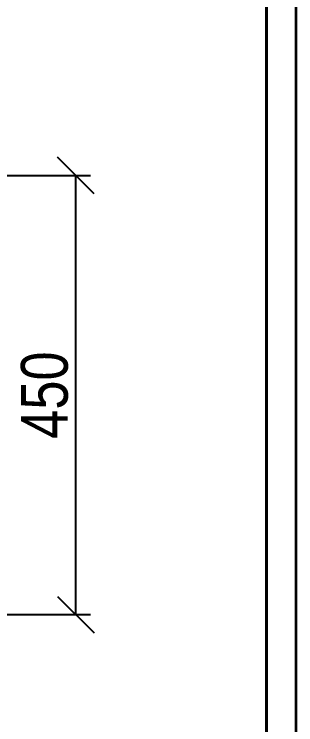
# Model space of a CAD drawing. Header units: millimetres. Extents: x 0 to 1260, y 0 to 1782.
# Drawn here: x 972 to 1260, y 598 to 1326 of the extents above; entities that cross this region are included whole.
import ezdxf

# ---------------------------------------------------------------- set-up
doc = ezdxf.new("R2010")
doc.units = ezdxf.units.MM
doc.layers.get('0').update_dxf_attribs({"lineweight": 35})
doc.layers.add('Размеры', color=5, linetype='Continuous', lineweight=9)
doc.styles.add('Размер', font='arial.ttf', dxfattribs={"width": 0.8})
doc.dimstyles.new('M 1-1_h36_(M 1-6)', dxfattribs={"dimscale": 1.5, "dimtxt": 32, "dimasz": 25, "dimexe": 10, "dimexo": 5, "dimgap": 5, "dimtad": 1, "dimdec": 0, "dimtxsty": 'Размер', "dimblk": 'OBLIQUE', "dimcen": 2.5, "dimadec": 0, "dimazin": 0, "dimtfac": 1, "dimtdec": 0, "dimtmove": 0, "dimatfit": 3, "dimfxl": 0, "dimarcsym": 0})

# ---------------------------------------------------------------- blocks, each defined once
blk = doc.blocks.new('A$C49AA496E')
for p, q in [((210, 297), (210, 0)), ((205, 292), (205, 5))]:
    blk.add_line(p, q)
blk = doc.blocks.new('_Oblique')
at = {"color": 0, "linetype": 'ByBlock', "lineweight": -2}
blk.add_line((-0.5, -0.5), (0.5, 0.5), dxfattribs=at)
blk = doc.blocks.new('*D52')
at = {"layer": 'Defpoints', "color": 0, "transparency": 16777216}
for p in [(895, 1161), (1035, 1161), (795, 711)]:
    blk.add_point(p, dxfattribs=at)
at = {"layer": 'Размеры', "color": 0, "lineweight": -2, "transparency": 16777216}
for p, q in [((902.5, 1161), (1050, 1161)), ((1035, 711), (1035, 1161)), ((802.5, 711), (1050, 711))]:
    blk.add_line(p, q, dxfattribs=at)
at = {"layer": 'Размеры', "color": 0, "lineweight": -2, "transparency": 16777216, "xscale": 37.5, "yscale": 37.5, "zscale": 37.5}
for p, rotation in [((1035, 1161), 90), ((1035, 711), 270)]:
    blk.add_blockref('_Oblique', p, dxfattribs=dict(at, rotation=rotation))
at = {"layer": 'Размеры', "color": 0, "transparency": 16777216, "insert": (1002.99, 936), "char_height": 48, "attachment_point": 5, "rotation": 90, "style": 'Размер'}
blk.add_mtext('450', dxfattribs=at)

msp = doc.modelspace()

# ---------------------------------------------------------------- linework, layer by layer
msp.add_lwpolyline([(1230, 120), (1230, 1752)])

# ---------------------------------------------------------------- block references
at = {"xscale": 6, "yscale": 6, "zscale": 6}
msp.add_blockref('A$C49AA496E', (0, 0), dxfattribs=at)

# ---------------------------------------------------------------- dimensions: what is measured, and where the dimension line sits
at = {"layer": 'Размеры'}
dim = msp.add_linear_dim(base=(1035, 1161), p1=(795, 711), p2=(895, 1161), angle=90, dimstyle='M 1-1_h36_(M 1-6)', dxfattribs=at)
dim.commit()
dim.dimension.update_dxf_attribs({"geometry": '*D52', "text_midpoint": (1002.99, 936)})

doc.saveas('drawing.dxf')
